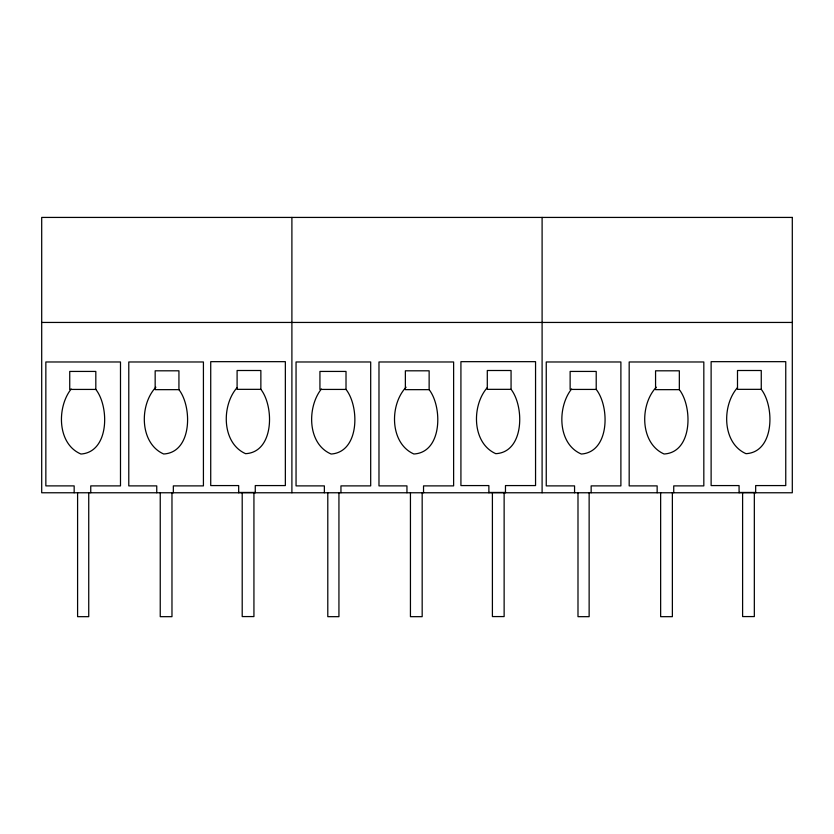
<?xml version="1.0" encoding="UTF-8"?>
<svg xmlns="http://www.w3.org/2000/svg" width="834" height="834" viewBox="0 0 834 834"><rect width="100%" height="100%" fill="white"/><g stroke="black" fill="none" stroke-linecap="round" stroke-linejoin="round"><path stroke-width="1.25" d="M71.171 389.009C56.722 407.221 57.098 443.99 80.95 454.03C109.264 452.122 109.535 406.846 95.816 389.426L95.816 371.432L69.733 371.432L69.733 389.426L95.816 389.426M321.371 389.009C306.922 407.221 307.298 443.99 331.15 454.03C359.464 452.122 359.735 406.846 346.016 389.426L346.016 371.432L319.933 371.432L319.933 389.426L346.016 389.426M571.571 389.009C557.122 407.221 557.498 443.99 581.35 454.03C609.664 452.122 609.935 406.846 596.216 389.426L596.216 371.432L570.133 371.432L570.133 389.426L596.216 389.426M155.895 387.205C139.215 404.751 139.497 443.292 163.662 453.988C192.101 452.539 192.456 407.086 178.935 389.655L178.935 370.807L155.166 370.807L155.166 389.655L178.935 389.655M237.096 387.622C221.323 405.439 221.667 443.156 245.592 453.675C274.032 452.236 274.396 406.773 260.865 389.342L260.865 370.504L237.096 370.504L237.096 389.342L260.865 389.342M406.095 387.205C389.415 404.751 389.697 443.292 413.862 453.988C442.301 452.539 442.656 407.086 429.135 389.655L429.135 370.807L405.366 370.807L405.366 389.655L429.135 389.655M487.296 387.622C471.523 405.439 471.867 443.156 495.792 453.675C524.232 452.236 524.596 406.773 511.065 389.342L511.065 370.504L487.296 370.504L487.296 389.342L511.065 389.342M656.295 387.205C639.615 404.751 639.897 443.292 664.062 453.988C692.501 452.539 692.856 407.086 679.335 389.655L679.335 370.807L655.566 370.807L655.566 389.655L679.335 389.655M737.496 387.622C721.723 405.439 722.067 443.156 745.992 453.675C774.432 452.236 774.796 406.773 761.265 389.342L761.265 370.504L737.496 370.504L737.496 389.342L761.265 389.342M41.7 322.445L792.3 322.445M238.68 492.456L255.267 492.456M488.88 492.456L505.467 492.456M739.08 492.456L755.667 492.456M755.667 492.769L755.667 485.576L785.753 485.576L785.753 361.664L711.121 361.664L711.121 485.576L739.08 485.576L739.08 492.769M754.332 492.675L754.332 616.576L742.604 616.576L742.604 492.675M673.736 492.769L673.736 485.888L703.823 485.888L703.823 361.977L629.18 361.977L629.18 485.888L657.15 485.888L657.15 492.769M672.371 492.769L672.371 616.67L660.643 616.67L660.643 492.769M591.15 492.769L591.15 485.888L620.892 485.888L620.892 361.977L546.249 361.977L546.249 485.888L574.563 485.888L574.563 492.769M589.138 492.769L589.138 616.67L577.993 616.67L577.993 492.769M542.1 217.424L542.1 492.769M505.467 492.769L505.467 485.576L535.553 485.576L535.553 361.664L460.921 361.664L460.921 485.576L488.88 485.576L488.88 492.769M504.132 492.675L504.132 616.576L492.404 616.576L492.404 492.675M423.536 492.769L423.536 485.888L453.623 485.888L453.623 361.977L378.98 361.977L378.98 485.888L406.95 485.888L406.95 492.769M422.171 492.769L422.171 616.67L410.443 616.67L410.443 492.769M340.95 492.769L340.95 485.888L370.692 485.888L370.692 361.977L296.049 361.977L296.049 485.888L324.363 485.888L324.363 492.769M338.938 492.769L338.938 616.67L327.793 616.67L327.793 492.769M291.9 217.424L291.9 492.769M255.267 492.769L255.267 485.576L285.353 485.576L285.353 361.664L210.721 361.664L210.721 485.576L238.68 485.576L238.68 492.769M253.932 492.675L253.932 616.576L242.204 616.576L242.204 492.675M173.336 492.769L173.336 485.888L203.423 485.888L203.423 361.977L128.78 361.977L128.78 485.888L156.75 485.888L156.75 492.769M171.971 492.769L171.971 616.67L160.243 616.67L160.243 492.769M90.75 492.769L90.75 485.888L120.492 485.888L120.492 361.977L45.849 361.977L45.849 485.888L74.163 485.888L74.163 492.769M88.738 492.769L88.738 616.67L77.593 616.67L77.593 492.769M792.3 217.424L41.7 217.424L41.7 492.769L792.3 492.769L792.3 217.424"/></g></svg>
